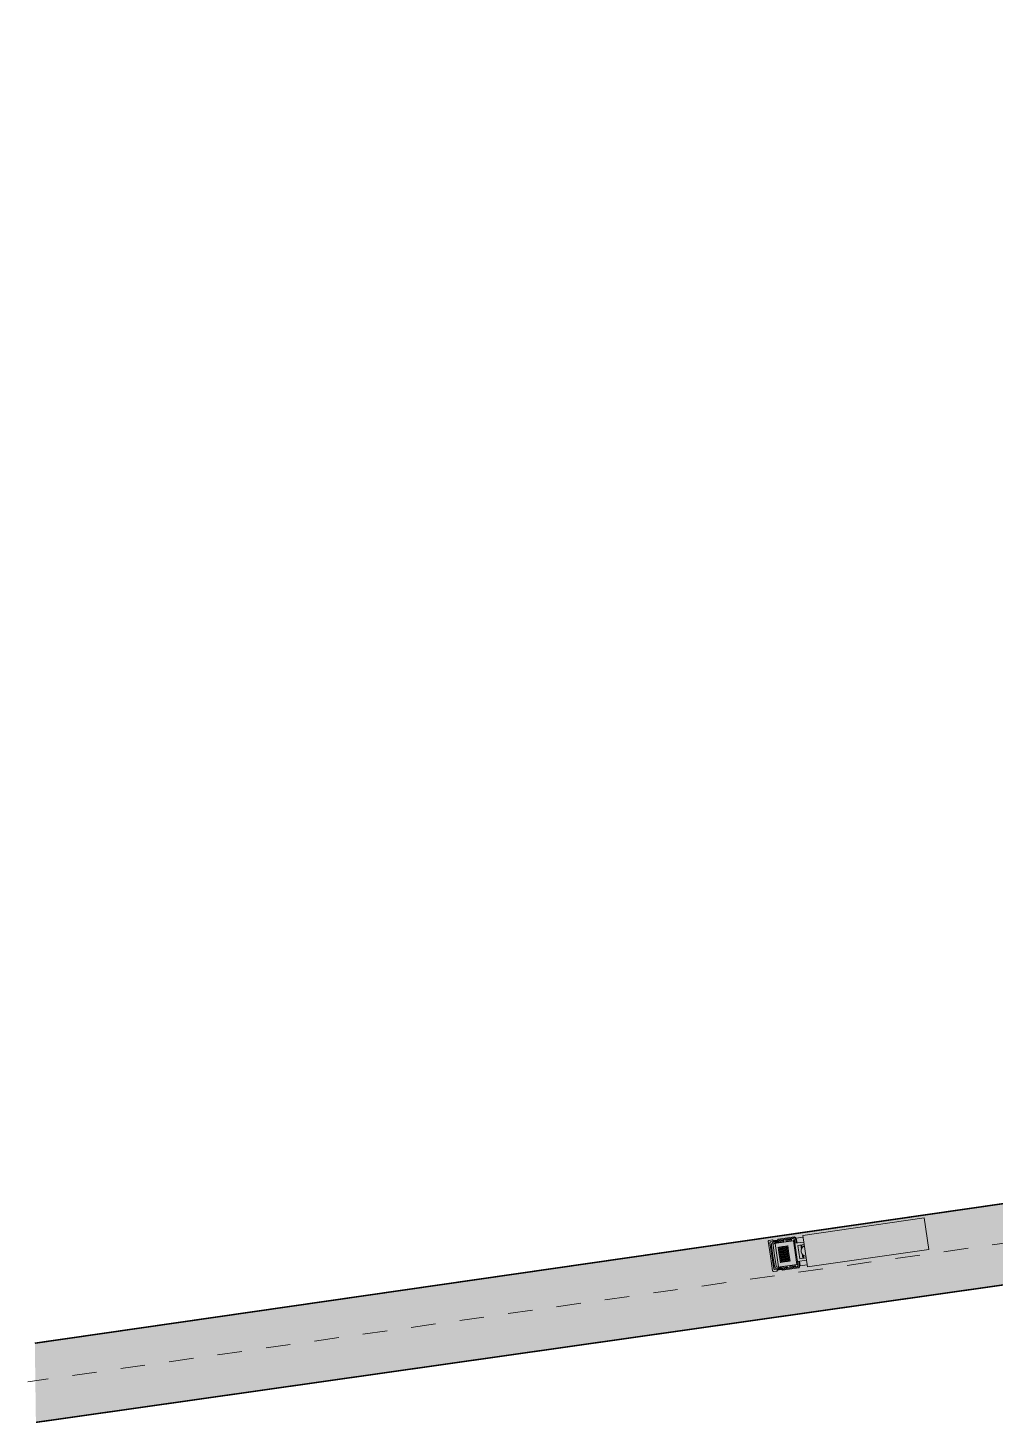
# Model space of a CAD drawing. Header units: metres. Extents: x 2224280 to 2226216, y 425496 to 426428.
# Drawn here: x 2224279.9 to 2224477.6, y 425495.5 to 425781 of the extents above; entities that cross this region are included whole.
import ezdxf

# ---------------------------------------------------------------- set-up
doc = ezdxf.new("R2010")
doc.units = ezdxf.units.M
doc.linetypes.add('1.0_1.0', pattern=[1, 0.5, -0.5])
doc.layers.add('_дороги проект (заливка)', color=7, linetype='Continuous', lineweight=0, true_color=0x9c9688)
doc.layers.add('дороги', color=7, linetype='Continuous')

# ---------------------------------------------------------------- blocks, each defined once
blk = doc.blocks.new('CAMIO_P')
at = {"lineweight": 30}
h = blk.add_hatch(color=1, dxfattribs=at)
h.dxf.hatch_style = 1
edge = h.paths.add_edge_path()
edge.add_line((-16.13, 1.63), (-3.59, 1.63))
edge.add_line((-3.59, 1.63), (-3.59, 1.43))
edge.add_line((-3.59, 1.43), (-2.88, 1.43))
edge.add_line((-2.88, 1.43), (-2.88, 0.94))
edge.add_line((-2.88, 0.94), (-2.79, 0.95))
edge.add_line((-2.79, 0.95), (-2.79, 1.51))
edge.add_line((-2.79, 1.51), (-2.71, 1.59))
edge.add_line((-2.71, 1.59), (-1.03, 1.59))
edge.add_line((-1.03, 1.59), (-0.95, 1.51))
edge.add_line((-0.95, 1.51), (-0.95, 1.43))
edge.add_line((-0.95, 1.43), (-0.89, 1.43))
edge.add_line((-0.89, 1.43), (-0.89, 1.5))
edge.add_line((-0.89, 1.5), (-0.7, 1.5))
edge.add_line((-0.7, 1.5), (-0.66, 1.52))
edge.add_arc((-0.66, 1.47), 0.046, 33.7809, 96.1829, ccw=False)
edge.add_line((-0.62, 1.5), (-0.58, 1.5))
edge.add_line((-0.58, 1.5), (-0.58, 1.48))
edge.add_line((-0.58, 1.48), (-0.53, 1.43))
edge.add_line((-0.53, 1.43), (-0.51, 1.43))
edge.add_line((-0.51, 1.43), (-0.51, 1.53))
edge.add_line((-0.51, 1.53), (-0.43, 1.61))
edge.add_line((-0.43, 1.61), (-0.08, 1.61))
edge.add_line((-0.08, 1.61), (0, 1.53))
edge.add_line((0, 1.53), (0, -1.53))
edge.add_line((0, -1.53), (-0.08, -1.61))
edge.add_line((-0.08, -1.61), (-0.43, -1.61))
edge.add_line((-0.43, -1.61), (-0.51, -1.53))
edge.add_line((-0.51, -1.53), (-0.51, -1.43))
edge.add_line((-0.51, -1.43), (-0.53, -1.43))
edge.add_line((-0.53, -1.43), (-0.58, -1.48))
edge.add_line((-0.58, -1.48), (-0.58, -1.5))
edge.add_line((-0.58, -1.5), (-0.62, -1.5))
edge.add_arc((-0.66, -1.47), 0.046, 263.8171, 326.219, ccw=False)
edge.add_line((-0.66, -1.52), (-0.7, -1.5))
edge.add_line((-0.7, -1.5), (-0.89, -1.5))
edge.add_line((-0.89, -1.5), (-0.89, -1.43))
edge.add_line((-0.89, -1.43), (-0.95, -1.43))
edge.add_line((-0.95, -1.43), (-0.95, -1.51))
edge.add_line((-0.95, -1.51), (-1.03, -1.59))
edge.add_line((-1.03, -1.59), (-2.71, -1.59))
edge.add_line((-2.71, -1.59), (-2.79, -1.51))
edge.add_line((-2.79, -1.51), (-2.79, -0.94))
edge.add_line((-2.79, -0.94), (-2.88, -0.94))
edge.add_line((-2.88, -0.94), (-2.88, -1.43))
edge.add_line((-2.88, -1.43), (-3.59, -1.43))
edge.add_line((-3.59, -1.43), (-3.59, -1.63))
edge.add_line((-3.59, -1.63), (-16.13, -1.63))
edge.add_line((-16.13, -1.63), (-16.13, 1.63))
at = {"lineweight": 0}
for p, q in [((-16.13, -1.63), (-16.13, 1.63)), ((-16.13, 1.63), (-3.59, 1.63)), ((-3.59, -1.63), (-3.59, 1.63)), ((-2.88, 1.43), (-3.59, 1.43)), ((-2.88, 0.94), (-2.88, 1.43)), ((-2.71, 1.59), (-2.79, 1.51)), ((-2.79, 1.51), (-2.79, 1.43)), ((-0.95, 1.51), (-2.79, 1.51)), ((-2.79, 1.43), (-2.79, 0.95)), ((-1.03, 1.59), (-2.71, 1.59)), ((-0.83, 1.43), (-2.67, 1.43)), ((-2.67, 0), (-2.67, 1.43)), ((-1.56, 1.22), (-1.56, 1.43)), ((-1.03, 1.59), (-0.95, 1.51)), ((-0.95, 1.43), (-0.95, 1.51)), ((-0.7, 1.5), (-0.89, 1.5)), ((-0.89, 1.5), (-0.89, 1.43)), ((-0.81, 1.44), (-0.66, 1.52)), ((-0.63, 1.44), (-0.79, 1.35)), ((-0.68, 1.47), (-0.69, 1.47)), ((-0.66, 1.49), (-0.68, 1.47)), ((-0.65, 1.47), (-0.68, 1.47)), ((-0.66, 1.49), (-0.58, 1.48)), ((-0.63, 1.47), (-0.65, 1.47)), ((-0.54, 1.43), (-0.64, 1.43)), ((-0.59, 1.47), (-0.63, 1.47)), ((-0.58, 1.5), (-0.62, 1.5)), ((-0.51, 1.41), (-0.59, 1.47)), ((-0.58, 1.48), (-0.58, 1.5)), ((-0.58, 1.48), (-0.51, 1.41)), ((-0.58, 1.43), (-0.58, 1.46)), ((-0.22, 1.43), (-0.53, 1.43)), ((-0.43, 1.61), (-0.51, 1.53)), ((-0.51, 1.43), (-0.51, 1.53)), ((-0.43, 1.61), (-0.08, 1.61)), ((-0.14, 1.35), (-0.22, 1.43)), ((0, 1.53), (-0.08, 1.61)), ((0, 0), (0, 1.53)), ((-2.67, 0.94), (-3.59, 0.94)), ((-2.93, 0.69), (-3.59, 0.69)), ((-3.34, 0.69), (-3.34, 0.39)), ((-3.34, 0.39), (-3.34, 0.44)), ((-3.23, 0.21), (-3.23, 0.69)), ((-3.23, 0.46), (-3.23, 0.21)), ((-2.93, 0), (-2.93, 0.69)), ((-2.93, 0), (-2.93, -0.69)), ((-2.67, 0), (-2.67, -1.43)), ((-0.57, 1.22), (-2.56, 1.22)), ((-2.56, 1.22), (-2.56, 0)), ((-2.56, -1.22), (-2.56, 0)), ((-2.36, 1.37), (-2.38, 1.35)), ((-2.38, 1.35), (-2.38, 1.28)), ((-2.38, 1.28), (-2.36, 1.26)), ((-1.82, 1.37), (-2.36, 1.37)), ((-2.36, 1.26), (-1.82, 1.26)), ((-1.91, 0.81), (-1.91, 0)), ((-1.91, -0.81), (-1.91, 0)), ((-1.8, 1.35), (-1.82, 1.37)), ((-1.82, 1.26), (-1.8, 1.28)), ((-1.81, 0.81), (-1.81, 0)), ((-1.81, -0.81), (-1.81, 0)), ((-1.8, 1.28), (-1.8, 1.35)), ((-1.71, 0.81), (-1.71, 0)), ((-1.71, -0.81), (-1.71, 0)), ((-1.61, 0.81), (-1.61, 0)), ((-1.61, -0.81), (-1.61, 0)), ((-1.51, 1.35), (-1.49, 1.37)), ((-1.51, 1.35), (-1.51, 1.28)), ((-1.49, 1.26), (-1.51, 1.28)), ((-1.51, 0.81), (-1.51, 0)), ((-1.51, -0.81), (-1.51, 0)), ((-0.85, 1.37), (-1.49, 1.37)), ((-1.49, 1.26), (-0.96, 1.26)), ((-1.41, 0.81), (-1.41, 0)), ((-1.41, -0.81), (-1.41, 0)), ((-1.31, 0.81), (-1.31, 0)), ((-1.31, -0.81), (-1.31, 0)), ((-1.21, 0.81), (-1.21, 0)), ((-1.21, -0.81), (-1.21, 0)), ((-1.11, 0.81), (-1.11, 0)), ((-1.11, -0.81), (-1.11, 0)), ((-1.01, 0.81), (-1.01, 0)), ((-1.01, -0.81), (-1.01, 0)), ((-0.89, 1.36), (-0.97, 1.25)), ((-0.95, 1.25), (-0.97, 1.25)), ((-0.87, 1.35), (-0.95, 1.25)), ((-0.94, 1.26), (-0.81, 1.26)), ((-0.91, 0.81), (-0.91, 0)), ((-0.91, -0.81), (-0.91, 0)), ((-0.81, 1.4), (-0.89, 1.36)), ((-0.8, 1.39), (-0.87, 1.35)), ((-0.57, 1.39), (-0.82, 1.26)), ((-0.69, 1.25), (-0.82, 1.26)), ((-0.81, 1.39), (-0.8, 1.39)), ((-0.66, 1.37), (-0.74, 1.37)), ((-0.67, 1.22), (-0.67, 0)), ((-0.67, -1.22), (-0.67, 0)), ((-0.66, 1.37), (-0.65, 1.36)), ((-0.66, 1.34), (-0.65, 1.36)), ((-0.5, 1.41), (-0.51, 1.41)), ((-0.42, 0), (-0.42, 1.07)), ((-0.42, 0), (-0.42, -1.07)), ((-0.25, 0), (-0.25, 1.07)), ((-0.25, 1), (-0.18, 1)), ((-0.18, 0.67), (-0.25, 0.67)), ((-0.25, 0), (-0.25, -1.07)), ((-0.18, 1), (-0.18, 0.67)), ((-0.18, 0.97), (-0.17, 0.96)), ((-0.17, 0.71), (-0.18, 0.69)), ((-0.17, 0.96), (-0.17, 0.71)), ((-0.14, 0), (-0.14, 1.35)), ((-0.14, 0), (-0.14, -1.35)), ((0, 0), (0, -1.53)), ((-2.93, -0.69), (-3.59, -0.69)), ((-2.67, -0.94), (-3.59, -0.94)), ((-3.34, -0.69), (-3.34, -0.39)), ((-3.34, -0.39), (-3.34, -0.44)), ((-3.23, -0.46), (-3.23, -0.21)), ((-3.23, -0.21), (-3.23, -0.69)), ((-2.88, -0.94), (-2.88, -1.43)), ((-2.79, -1.43), (-2.79, -0.95)), ((-0.57, -1.22), (-2.56, -1.22)), ((-2.38, -1.28), (-2.36, -1.26)), ((-2.38, -1.35), (-2.38, -1.28)), ((-2.36, -1.37), (-2.38, -1.35)), ((-2.36, -1.26), (-1.82, -1.26)), ((-1.82, -1.37), (-2.36, -1.37)), ((-1.82, -1.26), (-1.8, -1.28)), ((-1.8, -1.35), (-1.82, -1.37)), ((-1.8, -1.28), (-1.8, -1.35)), ((-1.56, -1.22), (-1.56, -1.43)), ((-1.49, -1.26), (-1.51, -1.28)), ((-1.51, -1.35), (-1.51, -1.28)), ((-1.51, -1.35), (-1.49, -1.37)), ((-1.49, -1.26), (-0.96, -1.26)), ((-0.85, -1.37), (-1.49, -1.37)), ((-0.89, -1.36), (-0.97, -1.25)), ((-0.95, -1.25), (-0.97, -1.25)), ((-0.87, -1.35), (-0.95, -1.25)), ((-0.94, -1.26), (-0.81, -1.26)), ((-0.81, -1.4), (-0.89, -1.36)), ((-0.8, -1.39), (-0.87, -1.35)), ((-0.69, -1.25), (-0.82, -1.26)), ((-0.57, -1.39), (-0.82, -1.26)), ((-0.81, -1.39), (-0.8, -1.39)), ((-0.63, -1.44), (-0.79, -1.35)), ((-0.66, -1.37), (-0.74, -1.37)), ((-0.66, -1.34), (-0.65, -1.36)), ((-0.66, -1.37), (-0.65, -1.36)), ((-0.51, -1.41), (-0.59, -1.47)), ((-0.58, -1.48), (-0.51, -1.41)), ((-0.5, -1.41), (-0.51, -1.41)), ((-0.18, -0.67), (-0.25, -0.67)), ((-0.25, -1), (-0.18, -1)), ((-0.14, -1.35), (-0.22, -1.43)), ((-0.18, -1), (-0.18, -0.67)), ((-0.17, -0.71), (-0.18, -0.69)), ((-0.18, -0.97), (-0.17, -0.96)), ((-0.17, -0.96), (-0.17, -0.71)), ((-16.13, -1.63), (-3.59, -1.63)), ((-2.88, -1.43), (-3.59, -1.43)), ((-2.79, -1.51), (-2.79, -1.43)), ((-0.95, -1.51), (-2.79, -1.51)), ((-2.71, -1.59), (-2.79, -1.51)), ((-1.03, -1.59), (-2.71, -1.59)), ((-0.83, -1.43), (-2.67, -1.43)), ((-1.03, -1.59), (-0.95, -1.51)), ((-0.95, -1.43), (-0.95, -1.51)), ((-0.89, -1.5), (-0.89, -1.43)), ((-0.7, -1.5), (-0.89, -1.5)), ((-0.81, -1.44), (-0.66, -1.52)), ((-0.68, -1.47), (-0.69, -1.47)), ((-0.66, -1.49), (-0.68, -1.47)), ((-0.65, -1.47), (-0.68, -1.47)), ((-0.66, -1.49), (-0.58, -1.48)), ((-0.63, -1.47), (-0.65, -1.47)), ((-0.54, -1.43), (-0.64, -1.43)), ((-0.59, -1.47), (-0.63, -1.47)), ((-0.58, -1.5), (-0.62, -1.5)), ((-0.58, -1.43), (-0.58, -1.46)), ((-0.58, -1.48), (-0.58, -1.5)), ((-0.22, -1.43), (-0.53, -1.43)), ((-0.51, -1.43), (-0.51, -1.53)), ((-0.43, -1.61), (-0.51, -1.53)), ((-0.43, -1.61), (-0.08, -1.61)), ((0, -1.53), (-0.08, -1.61))]:
    blk.add_line(p, q, dxfattribs=at)
for centre, radius, start, end in [((-2.27, 1.52), 0.412, 192.305, 225.7713), ((-0.8, 1.39), 0.0456, 94.9612, 201.5744), ((-0.66, 1.47), 0.046, 15.9975, 96.1829), ((-0.66, 1.47), 0.046, 316.1424, 359.9349), ((-3.79, -0.02), 0.611, 2.0943, 70.6977), ((-0.8, 1.39), 0.0456, 211.6041, 316.255), ((-0.69, 1.1), 0.15, 52.7973, 90), ((-0.57, 1.07), 0.314, 0, 90), ((-0.57, 1.07), 0.15, 0, 90), ((-3.79, 0.02), 0.611, 289.3023, 357.9057), ((-2.27, -1.52), 0.412, 134.2287, 167.695), ((-0.8, -1.39), 0.0456, 158.4256, 265.0388), ((-0.8, -1.39), 0.0456, 43.745, 148.3959), ((-0.69, -1.1), 0.15, 270, 307.2027), ((-0.57, -1.07), 0.15, 270, 0), ((-0.57, -1.07), 0.314, 270, 0), ((-0.66, -1.47), 0.046, 263.8171, 344.0025), ((-0.66, -1.47), 0.046, 0.0651, 43.8576)]:
    blk.add_arc(centre, radius, start, end, dxfattribs=at)

msp = doc.modelspace()

# ---------------------------------------------------------------- hatches: boundary and pattern name
at = {"layer": '_дороги проект (заливка)', "true_color": 0x6e6e6e}
h = msp.add_hatch(color=8, dxfattribs=at)
h.dxf.hatch_style = 1
h.paths.add_polyline_path([(2224281.281, 425511.886), (2225258.663, 425652.853), (2225304.098, 425658.998), (2226213.618, 425787.625), (2226216.224, 425770.764), (2224281.502, 425495.692)])

# ---------------------------------------------------------------- linework, layer by layer
at = {"layer": 'дороги', "color": 7, "linetype": '1.0_1.0', "lineweight": 0, "ltscale": 10, "true_color": 0xffffff}
msp.add_lwpolyline([(2226214.59, 425779.061), (2224279.869, 425503.989)], dxfattribs=at)
at = {"layer": 'дороги', "lineweight": 0, "const_width": 0.3}
msp.add_lwpolyline([(2226216.224, 425770.764), (2224281.502, 425495.692)], dxfattribs=at)
msp.add_lwpolyline([(2224700.833, 425597.456), (2224923.229, 425626.439), (2225265.941, 425683.511, -0.419135), (2225272.861, 425678.479), (2225273.934, 425671.299, -0.4157037), (2225260.394, 425653.099), (2224281.279, 425511.888)], format="xyb", dxfattribs=at)

# ---------------------------------------------------------------- block references
at = {"xscale": 1.999999999999995, "yscale": 1.999999999999995, "zscale": 1.999999999999995, "rotation": 188.2218931042932}
msp.add_blockref('CAMIO_P', (2224431.695, 425529.704), dxfattribs=at)

doc.saveas('drawing.dxf')
